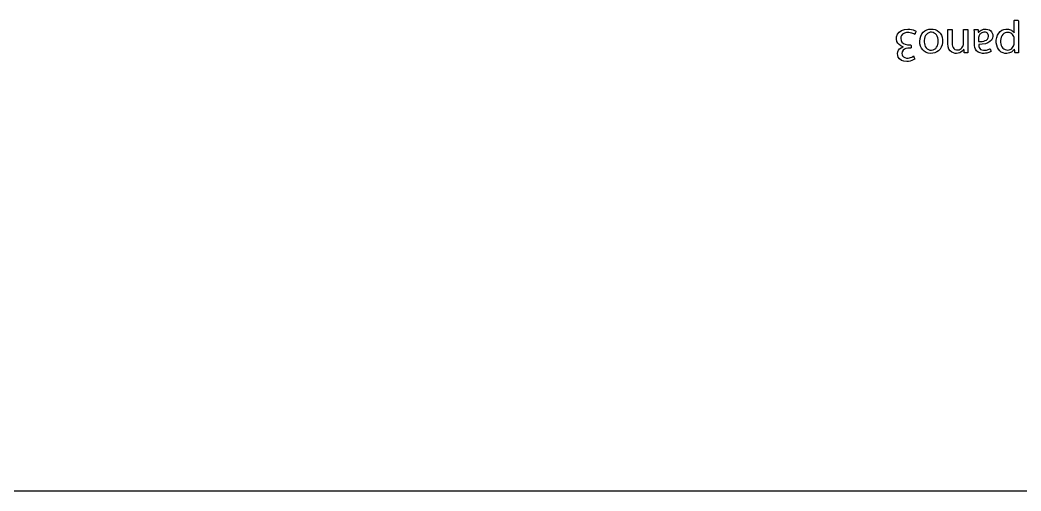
# Model space of a CAD drawing. Header units: metres. Extents: x 0 to 728, y 1000 to 1425.
# Drawn here: x 169.8 to 235.7, y 1247 to 1278 of the extents above; entities that cross this region are included whole.
import ezdxf

# ---------------------------------------------------------------- set-up
doc = ezdxf.new("R2010")
doc.units = ezdxf.units.M

msp = doc.modelspace()

# ---------------------------------------------------------------- linework, layer by layer
at = {"layer": 'COMPONENT1'}
msp.add_line((84.471, 1246.999), (302.001, 1246.999), dxfattribs=at)
at = {"layer": 'COMPONENT6'}
for p, q in [((235.211, 1277.97), (235.227, 1277.995)), ((235.211, 1277.885), (235.211, 1277.97)), ((235.211, 1277.759), (235.211, 1277.885)), ((235.211, 1277.609), (235.211, 1277.759)), ((235.211, 1277.456), (235.211, 1277.609)), ((235.211, 1277.318), (235.211, 1277.456)), ((235.227, 1277.995), (235.26, 1277.995)), ((235.26, 1277.995), (235.305, 1277.995)), ((235.305, 1277.995), (235.356, 1277.995)), ((235.356, 1277.995), (235.406, 1277.995)), ((235.406, 1277.995), (235.448, 1277.995)), ((235.448, 1277.995), (235.478, 1277.995)), ((235.478, 1277.995), (235.488, 1277.913)), ((235.488, 1277.913), (235.488, 1277.72)), ((235.488, 1277.72), (235.488, 1277.453)), ((235.488, 1277.453), (235.488, 1277.15)), ((227.457, 1276.731), (227.466, 1276.898)), ((227.466, 1276.898), (227.524, 1277.061)), ((227.524, 1277.061), (227.631, 1277.201)), ((227.631, 1277.201), (227.787, 1277.31)), ((227.757, 1276.884), (227.743, 1276.786)), ((227.743, 1276.786), (227.764, 1276.649)), ((227.798, 1276.981), (227.757, 1276.884)), ((227.787, 1277.31), (227.989, 1277.38)), ((227.87, 1277.068), (227.798, 1276.981)), ((227.98, 1277.134), (227.87, 1277.068)), ((228.13, 1277.171), (227.98, 1277.134)), ((227.989, 1277.38), (228.221, 1277.401)), ((228.269, 1277.173), (228.13, 1277.171)), ((228.221, 1277.401), (228.342, 1277.393)), ((228.37, 1277.159), (228.269, 1277.173)), ((228.342, 1277.393), (228.455, 1277.374)), ((228.464, 1277.136), (228.37, 1277.159)), ((228.455, 1277.374), (228.557, 1277.346)), ((228.546, 1277.107), (228.464, 1277.136)), ((228.615, 1277.076), (228.546, 1277.107)), ((228.557, 1277.346), (228.645, 1277.313)), ((228.668, 1277.048), (228.615, 1277.076)), ((228.645, 1277.313), (228.718, 1277.277)), ((228.69, 1277.111), (228.668, 1277.048)), ((228.71, 1277.167), (228.69, 1277.111)), ((228.729, 1277.22), (228.71, 1277.167)), ((228.718, 1277.277), (228.742, 1277.255)), ((228.742, 1277.255), (228.729, 1277.22)), ((228.998, 1276.585), (229.014, 1276.777)), ((229.014, 1276.777), (229.061, 1276.942)), ((229.061, 1276.942), (229.135, 1277.081)), ((229.135, 1277.081), (229.229, 1277.194)), ((229.229, 1277.194), (229.34, 1277.281)), ((229.303, 1276.773), (229.286, 1276.656)), ((229.335, 1276.878), (229.303, 1276.773)), ((229.381, 1276.971), (229.335, 1276.878)), ((229.34, 1277.281), (229.464, 1277.344)), ((229.44, 1277.05), (229.381, 1276.971)), ((229.511, 1277.113), (229.44, 1277.05)), ((229.464, 1277.344), (229.595, 1277.383)), ((229.591, 1277.159), (229.511, 1277.113)), ((229.679, 1277.185), (229.591, 1277.159)), ((229.595, 1277.383), (229.729, 1277.4)), ((229.775, 1277.19), (229.679, 1277.185)), ((229.729, 1277.4), (229.873, 1277.393)), ((229.868, 1277.174), (229.775, 1277.19)), ((229.953, 1277.138), (229.868, 1277.174)), ((229.873, 1277.393), (230.012, 1277.361)), ((230.028, 1277.083), (229.953, 1277.138)), ((230.012, 1277.361), (230.138, 1277.304)), ((230.092, 1277.012), (230.028, 1277.083)), ((230.144, 1276.927), (230.092, 1277.012)), ((230.138, 1277.304), (230.249, 1277.223)), ((230.182, 1276.828), (230.144, 1276.927)), ((230.206, 1276.719), (230.182, 1276.828)), ((230.249, 1277.223), (230.343, 1277.121)), ((230.343, 1277.121), (230.417, 1276.998)), ((230.417, 1276.998), (230.469, 1276.856)), ((230.469, 1276.856), (230.496, 1276.696)), ((230.842, 1277.34), (230.844, 1277.366)), ((230.842, 1277.223), (230.842, 1277.34)), ((230.842, 1277.044), (230.842, 1277.223)), ((230.842, 1276.84), (230.842, 1277.044)), ((230.842, 1276.649), (230.842, 1276.84)), ((230.844, 1277.366), (230.871, 1277.366)), ((230.871, 1277.366), (230.921, 1277.366)), ((230.921, 1277.366), (230.982, 1277.366)), ((230.982, 1277.366), (231.043, 1277.366)), ((231.043, 1277.366), (231.093, 1277.366)), ((231.093, 1277.366), (231.12, 1277.366)), ((231.12, 1277.366), (231.122, 1277.227)), ((231.122, 1277.227), (231.122, 1277.054)), ((231.122, 1277.054), (231.122, 1276.857)), ((231.122, 1276.857), (231.122, 1276.671)), ((231.871, 1277.34), (231.873, 1277.366)), ((231.871, 1277.221), (231.871, 1277.34)), ((231.871, 1277.04), (231.871, 1277.221)), ((231.871, 1276.835), (231.871, 1277.04)), ((231.871, 1276.641), (231.871, 1276.835)), ((231.873, 1277.366), (231.9, 1277.366)), ((231.9, 1277.366), (231.95, 1277.366)), ((231.95, 1277.366), (232.011, 1277.366)), ((232.011, 1277.366), (232.072, 1277.366)), ((232.072, 1277.366), (232.122, 1277.366)), ((232.122, 1277.366), (232.149, 1277.366)), ((232.149, 1277.366), (232.151, 1277.334)), ((232.151, 1277.334), (232.151, 1277.191)), ((232.151, 1277.191), (232.151, 1276.971)), ((232.151, 1276.971), (232.151, 1276.722)), ((232.58, 1277.36), (232.621, 1277.366)), ((232.586, 1277.314), (232.58, 1277.36)), ((232.591, 1277.265), (232.586, 1277.314)), ((232.595, 1277.215), (232.591, 1277.265)), ((232.598, 1277.162), (232.595, 1277.215)), ((232.6, 1277.108), (232.598, 1277.162)), ((232.601, 1277.053), (232.6, 1277.108)), ((232.601, 1276.997), (232.601, 1277.053)), ((232.601, 1276.967), (232.601, 1276.997)), ((232.601, 1276.887), (232.601, 1276.967)), ((232.601, 1276.778), (232.601, 1276.887)), ((232.601, 1276.659), (232.601, 1276.778)), ((232.621, 1277.366), (232.667, 1277.366)), ((232.667, 1277.366), (232.719, 1277.366)), ((232.719, 1277.366), (232.769, 1277.366)), ((232.769, 1277.366), (232.808, 1277.366)), ((232.808, 1277.366), (232.833, 1277.338)), ((232.833, 1277.338), (232.837, 1277.303)), ((232.837, 1277.303), (232.842, 1277.263)), ((232.842, 1277.263), (232.846, 1277.224)), ((232.846, 1277.224), (232.85, 1277.192)), ((232.85, 1277.192), (232.878, 1277.194)), ((232.872, 1276.866), (232.871, 1276.833)), ((232.871, 1276.833), (232.871, 1276.801)), ((232.871, 1276.801), (232.871, 1276.758)), ((232.871, 1276.758), (232.871, 1276.71)), ((232.875, 1276.898), (232.872, 1276.866)), ((232.882, 1276.932), (232.875, 1276.898)), ((232.878, 1277.194), (232.922, 1277.242)), ((232.895, 1276.966), (232.882, 1276.932)), ((232.92, 1277.012), (232.895, 1276.966)), ((232.952, 1277.056), (232.92, 1277.012)), ((232.922, 1277.242), (232.976, 1277.287)), ((232.991, 1277.096), (232.952, 1277.056)), ((232.976, 1277.287), (233.037, 1277.327)), ((233.037, 1277.131), (232.991, 1277.096)), ((233.037, 1277.327), (233.107, 1277.359)), ((233.091, 1277.16), (233.037, 1277.131)), ((233.151, 1277.181), (233.091, 1277.16)), ((233.107, 1277.359), (233.184, 1277.383)), ((233.218, 1277.192), (233.151, 1277.181)), ((233.184, 1277.383), (233.268, 1277.398)), ((233.282, 1277.194), (233.218, 1277.192)), ((233.268, 1277.398), (233.368, 1277.4)), ((233.331, 1277.187), (233.282, 1277.194)), ((233.377, 1277.173), (233.331, 1277.187)), ((233.368, 1277.4), (233.485, 1277.381)), ((233.419, 1277.15), (233.377, 1277.173)), ((233.455, 1277.12), (233.419, 1277.15)), ((233.484, 1277.081), (233.455, 1277.12)), ((233.455, 1276.737), (233.501, 1276.812)), ((233.506, 1277.034), (233.484, 1277.081)), ((233.485, 1277.381), (233.583, 1277.341)), ((233.501, 1276.812), (233.522, 1276.906)), ((233.519, 1276.979), (233.506, 1277.034)), ((233.522, 1276.906), (233.519, 1276.979)), ((233.583, 1277.341), (233.664, 1277.283)), ((233.664, 1277.283), (233.726, 1277.211)), ((233.777, 1276.794), (233.714, 1276.671)), ((233.726, 1277.211), (233.77, 1277.128)), ((233.77, 1277.128), (233.795, 1277.039)), ((233.801, 1276.937), (233.777, 1276.794)), ((233.795, 1277.039), (233.801, 1276.937)), ((234.034, 1276.674), (234.063, 1276.854)), ((234.063, 1276.854), (234.118, 1277.008)), ((234.118, 1277.008), (234.195, 1277.136)), ((234.195, 1277.136), (234.291, 1277.239)), ((234.291, 1277.239), (234.402, 1277.317)), ((234.328, 1276.762), (234.314, 1276.643)), ((234.357, 1276.87), (234.328, 1276.762)), ((234.4, 1276.964), (234.357, 1276.87)), ((234.457, 1277.043), (234.4, 1276.964)), ((234.402, 1277.317), (234.524, 1277.369)), ((234.527, 1277.106), (234.457, 1277.043)), ((234.524, 1277.369), (234.654, 1277.397)), ((234.61, 1277.151), (234.527, 1277.106)), ((234.705, 1277.176), (234.61, 1277.151)), ((234.654, 1277.397), (234.763, 1277.4)), ((234.8, 1277.181), (234.705, 1277.176)), ((234.763, 1277.4), (234.836, 1277.393)), ((234.871, 1277.172), (234.8, 1277.181)), ((234.836, 1277.393), (234.906, 1277.378)), ((234.938, 1277.152), (234.871, 1277.172)), ((234.906, 1277.378), (234.971, 1277.355)), ((235, 1277.121), (234.938, 1277.152)), ((234.971, 1277.355), (235.032, 1277.325)), ((235.056, 1277.081), (235, 1277.121)), ((235.032, 1277.325), (235.088, 1277.289)), ((235.105, 1277.033), (235.056, 1277.081)), ((235.088, 1277.289), (235.138, 1277.245)), ((235.146, 1276.977), (235.105, 1277.033)), ((235.138, 1277.245), (235.18, 1277.196)), ((235.179, 1276.914), (235.146, 1276.977)), ((235.199, 1276.853), (235.179, 1276.914)), ((235.18, 1277.196), (235.205, 1277.159)), ((235.205, 1276.826), (235.199, 1276.853)), ((235.205, 1277.159), (235.211, 1277.213)), ((235.209, 1276.799), (235.205, 1276.826)), ((235.211, 1276.77), (235.209, 1276.799)), ((235.211, 1277.213), (235.211, 1277.318)), ((235.211, 1276.74), (235.211, 1276.77)), ((235.488, 1277.15), (235.488, 1276.848)), ((235.488, 1276.848), (235.488, 1276.586)), ((227.489, 1276.591), (227.457, 1276.731)), ((227.553, 1276.473), (227.489, 1276.591)), ((227.644, 1276.377), (227.553, 1276.473)), ((227.602, 1276.008), (227.672, 1276.098)), ((227.756, 1276.306), (227.644, 1276.377)), ((227.672, 1276.098), (227.767, 1276.175)), ((227.885, 1276.236), (227.756, 1276.306)), ((227.764, 1276.649), (227.826, 1276.536)), ((227.767, 1276.175), (227.885, 1276.236)), ((227.826, 1276.536), (227.922, 1276.452)), ((227.885, 1276.236), (227.915, 1276.248)), ((227.922, 1276.452), (228.043, 1276.397)), ((228.088, 1276.123), (227.981, 1276.076)), ((228.043, 1276.397), (228.181, 1276.368)), ((228.202, 1276.148), (228.088, 1276.123)), ((228.181, 1276.368), (228.279, 1276.362)), ((228.3, 1276.153), (228.202, 1276.148)), ((228.279, 1276.362), (228.336, 1276.362)), ((228.336, 1276.153), (228.3, 1276.153)), ((228.336, 1276.362), (228.378, 1276.362)), ((228.378, 1276.153), (228.336, 1276.153)), ((228.378, 1276.362), (228.413, 1276.362)), ((228.433, 1276.164), (228.378, 1276.153)), ((228.413, 1276.362), (228.433, 1276.312)), ((228.433, 1276.312), (228.433, 1276.257)), ((228.433, 1276.257), (228.433, 1276.203)), ((228.433, 1276.203), (228.433, 1276.164)), ((229.01, 1276.422), (228.998, 1276.585)), ((229.048, 1276.273), (229.01, 1276.422)), ((229.109, 1276.142), (229.048, 1276.273)), ((229.19, 1276.028), (229.109, 1276.142)), ((229.286, 1276.656), (229.285, 1276.546)), ((229.285, 1276.546), (229.297, 1276.448)), ((229.297, 1276.448), (229.321, 1276.35)), ((229.321, 1276.35), (229.359, 1276.257)), ((229.359, 1276.257), (229.411, 1276.172)), ((229.411, 1276.172), (229.478, 1276.101)), ((229.478, 1276.101), (229.56, 1276.047)), ((229.971, 1276.068), (230.047, 1276.129)), ((230.047, 1276.129), (230.108, 1276.205)), ((230.108, 1276.205), (230.155, 1276.294)), ((230.155, 1276.294), (230.188, 1276.392)), ((230.188, 1276.392), (230.208, 1276.495)), ((230.214, 1276.6), (230.206, 1276.719)), ((230.208, 1276.495), (230.214, 1276.6)), ((230.413, 1276.205), (230.336, 1276.079)), ((230.468, 1276.352), (230.413, 1276.205)), ((230.496, 1276.519), (230.468, 1276.352)), ((230.496, 1276.696), (230.496, 1276.519)), ((230.842, 1276.507), (230.842, 1276.649)), ((230.842, 1276.451), (230.842, 1276.507)), ((230.863, 1276.24), (230.842, 1276.451)), ((230.919, 1276.077), (230.863, 1276.24)), ((231.122, 1276.671), (231.122, 1276.534)), ((231.122, 1276.534), (231.122, 1276.48)), ((231.122, 1276.48), (231.128, 1276.372)), ((231.128, 1276.372), (231.149, 1276.272)), ((231.149, 1276.272), (231.185, 1276.186)), ((231.185, 1276.186), (231.238, 1276.114)), ((231.238, 1276.114), (231.311, 1276.062)), ((231.651, 1276.069), (231.714, 1276.11)), ((231.714, 1276.11), (231.767, 1276.162)), ((231.767, 1276.162), (231.811, 1276.222)), ((231.811, 1276.222), (231.844, 1276.288)), ((231.844, 1276.288), (231.856, 1276.322)), ((231.856, 1276.322), (231.864, 1276.359)), ((231.864, 1276.359), (231.87, 1276.399)), ((231.87, 1276.399), (231.871, 1276.442)), ((231.871, 1276.498), (231.871, 1276.641)), ((231.871, 1276.442), (231.871, 1276.498)), ((232.151, 1276.722), (232.151, 1276.487)), ((232.151, 1276.487), (232.151, 1276.313)), ((232.151, 1276.313), (232.151, 1276.245)), ((232.151, 1276.245), (232.151, 1276.174)), ((232.151, 1276.174), (232.152, 1276.107)), ((232.152, 1276.107), (232.153, 1276.044)), ((232.601, 1276.547), (232.601, 1276.659)), ((232.601, 1276.462), (232.601, 1276.547)), ((232.601, 1276.423), (232.601, 1276.462)), ((232.606, 1276.313), (232.601, 1276.423)), ((232.629, 1276.187), (232.606, 1276.313)), ((232.671, 1276.071), (232.629, 1276.187)), ((232.871, 1276.71), (232.871, 1276.662)), ((232.871, 1276.662), (232.871, 1276.621)), ((232.871, 1276.621), (232.871, 1276.581)), ((232.871, 1276.581), (232.984, 1276.582)), ((233.111, 1276.398), (232.877, 1276.388)), ((232.877, 1276.388), (232.877, 1276.358)), ((232.877, 1276.358), (232.879, 1276.307)), ((232.879, 1276.307), (232.889, 1276.243)), ((232.889, 1276.243), (232.91, 1276.177)), ((232.91, 1276.177), (232.946, 1276.115)), ((232.946, 1276.115), (233.003, 1276.061)), ((232.984, 1276.582), (233.096, 1276.59)), ((233.096, 1276.59), (233.203, 1276.608)), ((233.313, 1276.433), (233.111, 1276.398)), ((233.203, 1276.608), (233.302, 1276.637)), ((233.302, 1276.637), (233.387, 1276.679)), ((233.481, 1276.49), (233.313, 1276.433)), ((233.387, 1276.679), (233.455, 1276.737)), ((233.616, 1276.57), (233.481, 1276.49)), ((233.561, 1276.078), (233.61, 1276.105)), ((233.61, 1276.105), (233.638, 1276.094)), ((233.714, 1276.671), (233.616, 1276.57)), ((233.638, 1276.094), (233.649, 1276.062)), ((234.033, 1276.491), (234.034, 1276.674)), ((234.057, 1276.333), (234.033, 1276.491)), ((234.105, 1276.193), (234.057, 1276.333)), ((234.172, 1276.07), (234.105, 1276.193)), ((234.314, 1276.643), (234.315, 1276.524)), ((234.315, 1276.524), (234.33, 1276.417)), ((234.33, 1276.417), (234.36, 1276.318)), ((234.36, 1276.318), (234.404, 1276.229)), ((234.404, 1276.229), (234.461, 1276.153)), ((234.461, 1276.153), (234.531, 1276.091)), ((234.531, 1276.091), (234.614, 1276.047)), ((234.935, 1276.053), (234.996, 1276.086)), ((234.996, 1276.086), (235.053, 1276.128)), ((235.053, 1276.128), (235.102, 1276.18)), ((235.102, 1276.18), (235.144, 1276.241)), ((235.144, 1276.241), (235.176, 1276.309)), ((235.176, 1276.309), (235.193, 1276.366)), ((235.193, 1276.366), (235.2, 1276.393)), ((235.2, 1276.393), (235.206, 1276.421)), ((235.206, 1276.421), (235.21, 1276.449)), ((235.21, 1276.449), (235.211, 1276.488)), ((235.211, 1276.7), (235.211, 1276.74)), ((235.211, 1276.658), (235.211, 1276.7)), ((235.211, 1276.61), (235.211, 1276.658)), ((235.211, 1276.562), (235.211, 1276.61)), ((235.211, 1276.519), (235.211, 1276.562)), ((235.211, 1276.488), (235.211, 1276.519)), ((235.488, 1276.586), (235.488, 1276.401)), ((235.488, 1276.401), (235.488, 1276.331)), ((235.488, 1276.331), (235.488, 1276.259)), ((235.488, 1276.259), (235.489, 1276.191)), ((235.489, 1276.191), (235.49, 1276.126)), ((235.49, 1276.126), (235.491, 1276.063)), ((227.535, 1275.797), (227.556, 1275.907)), ((227.542, 1275.669), (227.535, 1275.797)), ((227.585, 1275.542), (227.542, 1275.669)), ((227.556, 1275.907), (227.602, 1276.008)), ((227.665, 1275.43), (227.585, 1275.542)), ((227.786, 1275.341), (227.665, 1275.43)), ((227.835, 1275.91), (227.817, 1275.793)), ((227.817, 1275.793), (227.83, 1275.708)), ((227.83, 1275.708), (227.865, 1275.63)), ((227.894, 1276.006), (227.835, 1275.91)), ((227.865, 1275.63), (227.924, 1275.566)), ((227.981, 1276.076), (227.894, 1276.006)), ((227.924, 1275.566), (228.008, 1275.519)), ((228.008, 1275.519), (228.12, 1275.495)), ((228.12, 1275.495), (228.228, 1275.494)), ((228.228, 1275.494), (228.314, 1275.507)), ((228.314, 1275.507), (228.396, 1275.53)), ((228.396, 1275.53), (228.471, 1275.56)), ((228.471, 1275.56), (228.537, 1275.594)), ((228.537, 1275.594), (228.592, 1275.628)), ((228.592, 1275.628), (228.614, 1275.568)), ((228.614, 1275.568), (228.634, 1275.515)), ((228.634, 1275.515), (228.653, 1275.464)), ((228.666, 1275.431), (228.639, 1275.406)), ((228.653, 1275.464), (228.666, 1275.431)), ((229.292, 1275.936), (229.19, 1276.028)), ((229.411, 1275.865), (229.292, 1275.936)), ((229.547, 1275.818), (229.411, 1275.865)), ((229.698, 1275.798), (229.547, 1275.818)), ((229.56, 1276.047), (229.659, 1276.014)), ((229.659, 1276.014), (229.773, 1276.007)), ((229.851, 1275.804), (229.698, 1275.798)), ((229.773, 1276.007), (229.88, 1276.026)), ((229.993, 1275.837), (229.851, 1275.804)), ((229.88, 1276.026), (229.971, 1276.068)), ((230.123, 1275.894), (229.993, 1275.837)), ((230.238, 1275.975), (230.123, 1275.894)), ((230.336, 1276.079), (230.238, 1275.975)), ((231.002, 1275.958), (230.919, 1276.077)), ((231.102, 1275.875), (231.002, 1275.958)), ((231.211, 1275.825), (231.102, 1275.875)), ((231.318, 1275.801), (231.211, 1275.825)), ((231.311, 1276.062), (231.403, 1276.032)), ((231.423, 1275.798), (231.318, 1275.801)), ((231.403, 1276.032), (231.504, 1276.027)), ((231.528, 1275.813), (231.423, 1275.798)), ((231.504, 1276.027), (231.581, 1276.04)), ((231.623, 1275.843), (231.528, 1275.813)), ((231.581, 1276.04), (231.651, 1276.069)), ((231.706, 1275.886), (231.623, 1275.843)), ((231.777, 1275.939), (231.706, 1275.886)), ((231.836, 1275.998), (231.777, 1275.939)), ((231.901, 1276.067), (231.836, 1275.998)), ((231.903, 1276.028), (231.901, 1276.067)), ((231.907, 1275.975), (231.903, 1276.028)), ((231.91, 1275.918), (231.907, 1275.975)), ((231.913, 1275.868), (231.91, 1275.918)), ((231.915, 1275.836), (231.913, 1275.868)), ((231.941, 1275.829), (231.915, 1275.836)), ((231.986, 1275.829), (231.941, 1275.829)), ((232.04, 1275.829), (231.986, 1275.829)), ((232.094, 1275.829), (232.04, 1275.829)), ((232.162, 1275.829), (232.094, 1275.829)), ((232.153, 1276.044), (232.155, 1275.983)), ((232.155, 1275.983), (232.157, 1275.925)), ((232.157, 1275.925), (232.161, 1275.867)), ((232.161, 1275.867), (232.162, 1275.829)), ((232.739, 1275.968), (232.671, 1276.071)), ((232.836, 1275.884), (232.739, 1275.968)), ((232.965, 1275.826), (232.836, 1275.884)), ((233.131, 1275.798), (232.965, 1275.826)), ((233.003, 1276.061), (233.083, 1276.022)), ((233.083, 1276.022), (233.19, 1276.004)), ((233.243, 1275.799), (233.131, 1275.798)), ((233.19, 1276.004), (233.271, 1276.005)), ((233.323, 1275.806), (233.243, 1275.799)), ((233.271, 1276.005), (233.332, 1276.01)), ((233.401, 1275.819), (233.323, 1275.806)), ((233.332, 1276.01), (233.392, 1276.021)), ((233.392, 1276.021), (233.451, 1276.035)), ((233.475, 1275.837), (233.401, 1275.819)), ((233.451, 1276.035), (233.507, 1276.055)), ((233.545, 1275.859), (233.475, 1275.837)), ((233.507, 1276.055), (233.561, 1276.078)), ((233.611, 1275.886), (233.545, 1275.859)), ((233.67, 1275.916), (233.611, 1275.886)), ((233.649, 1276.062), (233.662, 1276.024)), ((233.662, 1276.024), (233.675, 1275.986)), ((233.686, 1275.954), (233.67, 1275.916)), ((233.675, 1275.986), (233.686, 1275.954)), ((234.258, 1275.968), (234.172, 1276.07)), ((234.36, 1275.888), (234.258, 1275.968)), ((234.476, 1275.832), (234.36, 1275.888)), ((234.604, 1275.802), (234.476, 1275.832)), ((234.722, 1275.798), (234.604, 1275.802)), ((234.614, 1276.047), (234.71, 1276.023)), ((234.71, 1276.023), (234.8, 1276.02)), ((234.81, 1275.807), (234.722, 1275.798)), ((234.8, 1276.02), (234.869, 1276.031)), ((234.891, 1275.825), (234.81, 1275.807)), ((234.869, 1276.031), (234.935, 1276.053)), ((234.966, 1275.853), (234.891, 1275.825)), ((235.035, 1275.889), (234.966, 1275.853)), ((235.097, 1275.934), (235.035, 1275.889)), ((235.152, 1275.987), (235.097, 1275.934)), ((235.201, 1276.048), (235.152, 1275.987)), ((235.238, 1276.075), (235.201, 1276.048)), ((235.24, 1276.042), (235.238, 1276.075)), ((235.242, 1275.999), (235.24, 1276.042)), ((235.245, 1275.95), (235.242, 1275.999)), ((235.248, 1275.903), (235.245, 1275.95)), ((235.251, 1275.863), (235.248, 1275.903)), ((235.267, 1275.829), (235.251, 1275.863)), ((235.296, 1275.829), (235.267, 1275.829)), ((235.337, 1275.829), (235.296, 1275.829)), ((235.382, 1275.829), (235.337, 1275.829)), ((235.427, 1275.829), (235.382, 1275.829)), ((235.465, 1275.829), (235.427, 1275.829)), ((235.5, 1275.833), (235.465, 1275.829)), ((235.491, 1276.063), (235.493, 1276.003)), ((235.493, 1276.003), (235.496, 1275.945)), ((235.496, 1275.945), (235.498, 1275.888)), ((235.498, 1275.888), (235.5, 1275.833)), ((227.946, 1275.284), (227.786, 1275.341)), ((228.138, 1275.267), (227.946, 1275.284)), ((228.256, 1275.275), (228.138, 1275.267)), ((228.368, 1275.297), (228.256, 1275.275)), ((228.471, 1275.327), (228.368, 1275.297)), ((228.563, 1275.365), (228.471, 1275.327)), ((228.639, 1275.406), (228.563, 1275.365))]:
    msp.add_line(p, q, dxfattribs=at)

doc.saveas('drawing.dxf')
